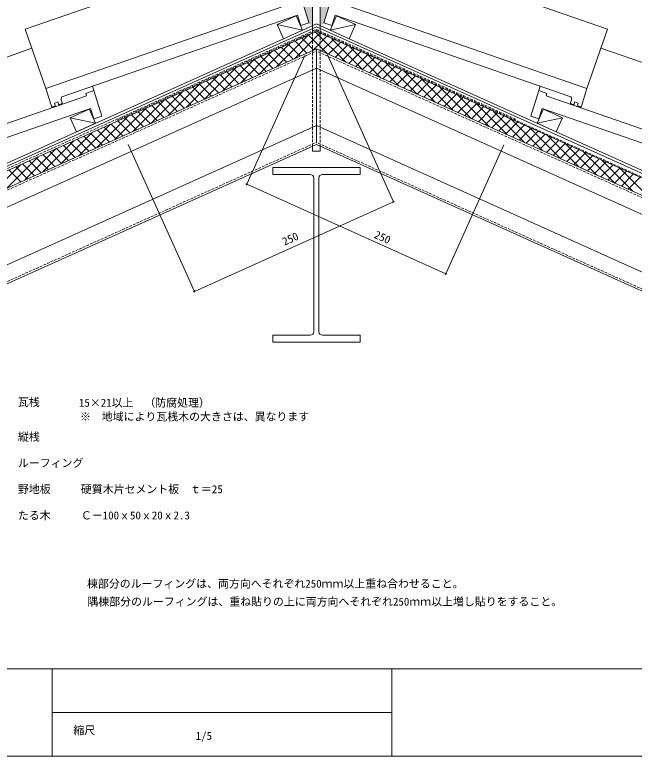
# Model space of a CAD drawing. Units: millimetres, scale not verified. Extents: x -203 to 197, y -138 to 132.
# Drawn here: x -81.5 to 60.3, y -138.4 to 31.4 of the extents above; entities that cross this region are included whole.
import ezdxf
from ezdxf.enums import TextEntityAlignment as Align

# ---------------------------------------------------------------- set-up
doc = ezdxf.new("R2010")
doc.units = ezdxf.units.MM
doc.header["$LTSCALE"] = 0.5
doc.header["$PDMODE"] = 32
doc.header["$PDSIZE"] = 0.25
doc.linetypes.add('DASHED1', pattern=[1.8, 1.2, -0.6])
for name, color, linetype, lineweight in [('0-0', 5, 'Continuous', 18), ('1-0', 7, 'Continuous', 18), ('1-1', 7, 'Continuous', 18), ('1-2', 3, 'Continuous', 18), ('1-3', 7, 'Continuous', 18)]:
    doc.layers.add(name, color=color, linetype=linetype, lineweight=lineweight)
doc.layers.add('1-5_ADD_LINE', color=8, linetype='Continuous')
doc.styles.add('ＭＳ ゴシック', font='')
doc.styles.get('ＭＳ ゴシック').set_extended_font_data('MS Gothic')

msp = doc.modelspace()

# ---------------------------------------------------------------- linework, layer by layer
at = {"layer": '0-0'}
for p, q in [((196.7568, -118.3649), (-203.2433, -118.3649)), ((-72.973, -118.3649), (-72.973, -138.3649)), ((4.8649, -118.3649), (4.8649, -138.3649)), ((-72.973, -128.3649), (4.8649, -128.3649)), ((196.7568, -138.3649), (-203.2432, -138.3649))]:
    msp.add_line(p, q, dxfattribs=at)
at = {"layer": '1-0'}
for p, q in [((-17.0656, 31.2254), (-15.5883, 27.9425)), ((-7.841, 31.2254), (-9.3183, 27.9425)), ((-19.9655, 25.9728), (-21.4257, 29.2176)), ((-19.9655, 25.9727), (-21.4257, 29.2176)), ((-21.4257, 29.2176), (-15.5883, 27.9425)), ((-19.9406, 25.984), (-12.4533, 29.3532)), ((-4.966, 25.984), (-12.4533, 29.3532)), ((-3.4809, 29.2176), (-9.3183, 27.9425)), ((-4.9411, 25.9728), (-3.4809, 29.2176)), ((-4.9411, 25.9727), (-3.4809, 29.2176)), ((-183.2977, -48.1847), (-12.4533, 28.6953)), ((-183.2977, -49.2812), (-12.4533, 27.5987)), ((158.3911, -48.1847), (-12.4533, 28.6953)), ((158.3911, -49.2812), (-12.4533, 27.5987)), ((-183.2977, -47.5267), (-19.9406, 25.984)), ((158.3911, -47.5267), (-4.966, 25.984)), ((-67.3854, 4.6338), (-68.8456, 7.8787)), ((-68.8456, 7.8787), (-63.0082, 6.6035)), ((43.939, 7.8787), (38.1016, 6.6035)), ((42.4788, 4.6338), (43.939, 7.8787))]:
    msp.add_line(p, q, dxfattribs=at)
for points in [[(-21.4257, 29.2176), (-17.0657, 31.2255), (-15.5883, 27.9425), (-19.9433, 25.9828), (-19.9655, 25.9728)], [(-17.0656, 31.2254), (-15.5883, 27.9425), (-19.9655, 25.9728)], [(-3.4809, 29.2176), (-7.8409, 31.2255), (-9.3183, 27.9425), (-4.9633, 25.9828), (-4.9411, 25.9728)], [(-7.841, 31.2254), (-9.3183, 27.9425), (-4.9411, 25.9728)], [(-67.3854, 4.6338), (-68.8456, 7.8786), (-64.5141, 9.8734)], [(-64.4855, 9.8865), (-63.0082, 6.6035), (-67.3854, 4.6338)], [(-64.4855, 9.8865), (-63.0082, 6.6035), (-67.3854, 4.6338)], [(-64.4855, 9.8865), (-63.0082, 6.6035), (-67.3854, 4.6338)], [(39.5789, 9.8865), (38.1016, 6.6035), (42.4788, 4.6338)], [(39.5789, 9.8865), (38.1016, 6.6035), (42.4788, 4.6338)], [(39.5789, 9.8865), (38.1016, 6.6035), (42.4788, 4.6338)], [(42.4788, 4.6338), (43.939, 7.8786), (39.6075, 9.8734)]]:
    msp.add_lwpolyline(points, dxfattribs=at)
at = {"layer": '1-1'}
for p, q in [((-13.3533, 55.8515), (-13.3533, 27.1937)), ((-11.5533, 55.8515), (-11.5533, 27.1937)), ((-17.4859, 21.3863), (-11.6396, 27.2326)), ((-12.6558, 27.5076), (-5.8096, 20.6613)), ((-21.6, 19.535), (-14.4223, 26.7127)), ((-15.7768, 26.1031), (-13.0543, 23.3806)), ((-14.2163, 26.8053), (-9.9237, 22.5127)), ((-13.3718, 23.2377), (-10.0792, 26.5303)), ((-11.2412, 23.1056), (-8.5186, 25.8281)), ((-8.8732, 25.9876), (-1.6955, 18.81)), ((-25.714, 17.6837), (-18.5364, 24.8613)), ((-20.4584, 23.9964), (-17.7358, 21.2739)), ((-18.8979, 24.6987), (-16.1753, 21.9761)), ((-17.3374, 25.4009), (-14.6148, 22.6783)), ((-9.6807, 22.4033), (-6.9581, 25.1259)), ((-8.1202, 21.7011), (-5.3976, 24.4237)), ((-4.7591, 24.1363), (2.4186, 16.9587)), ((-183.2977, -53.229), (-12.4533, 23.651)), ((-29.8281, 15.8323), (-22.6505, 23.01)), ((-28.41, -7.362), (-15.1286, 22.1523)), ((-23.5794, 22.592), (-20.8568, 19.8694)), ((-22.0189, 23.2942), (-19.2963, 20.5716)), ((158.3911, -53.229), (-12.4533, 23.651)), ((-12.4533, 23.651), (-12.4533, 2.2237)), ((5.1974, -11.3758), (-9.9379, 22.2584)), ((-6.5597, 20.9989), (-3.8371, 23.7214)), ((-4.9992, 20.2966), (-2.2766, 23.0192)), ((-3.4386, 19.5944), (-0.7161, 22.317)), ((-0.645, 22.285), (6.5326, 15.1073)), ((-33.9422, 13.981), (-26.7646, 21.1586)), ((-28.2609, 20.4853), (-25.5384, 17.7627)), ((-26.7004, 21.1875), (-23.9778, 18.465)), ((-25.1399, 21.8897), (-22.4173, 19.1672)), ((-1.8781, 18.8922), (0.8444, 21.6147)), ((-0.3176, 18.19), (2.4049, 20.9125)), ((3.4691, 20.4337), (10.6467, 13.256)), ((-183.2977, -57.6153), (-12.4533, 19.2647)), ((-38.0563, 12.1297), (-30.8786, 19.3073)), ((-31.3819, 19.0808), (-28.6593, 16.3583)), ((-29.8214, 19.7831), (-27.0988, 17.0605)), ((158.3911, -57.6153), (-12.4533, 19.2647)), ((1.2429, 17.4877), (3.9654, 20.2103)), ((2.8034, 16.7855), (5.5259, 19.5081)), ((4.3639, 16.0833), (7.0865, 18.8058)), ((-42.1703, 10.2783), (-34.9927, 17.456)), ((-34.5029, 17.6764), (-31.7804, 14.9538)), ((-32.9424, 18.3786), (-30.2199, 15.6561)), ((5.9244, 15.381), (8.647, 18.1036)), ((7.4849, 14.6788), (10.2075, 17.4014)), ((7.5831, 18.5823), (14.7607, 11.4047)), ((-46.2844, 8.427), (-39.1068, 15.6047)), ((-39.1844, 15.5697), (-36.4619, 12.8471)), ((-37.6239, 16.2719), (-34.9014, 13.5494)), ((-36.0634, 16.9742), (-33.3409, 14.2516)), ((9.0454, 13.9766), (11.768, 16.6991)), ((10.606, 13.2743), (13.3285, 15.9969)), ((11.6971, 16.731), (18.8748, 9.5534)), ((12.1665, 12.5721), (14.889, 15.2947)), ((-50.3985, 6.5757), (-43.2209, 13.7533)), ((-42.3055, 14.1652), (-39.5829, 11.4427)), ((-40.745, 14.8675), (-38.0224, 12.1449)), ((13.727, 11.8699), (16.4495, 14.5924)), ((15.2875, 11.1677), (18.01, 13.8902)), ((15.8112, 14.8797), (22.9888, 7.702)), ((-54.5126, 4.7243), (-47.3349, 11.902)), ((-46.987, 12.0586), (-44.2644, 9.336)), ((-45.4265, 12.7608), (-42.7039, 10.0382)), ((-43.866, 13.463), (-41.1434, 10.7405)), ((16.848, 10.4654), (19.5706, 13.188)), ((18.4085, 9.7632), (21.1311, 12.4858)), ((19.9253, 13.0284), (27.1029, 5.8507)), ((-50.108, 10.6541), (-47.3854, 7.9315)), ((-48.5475, 11.3563), (-45.8249, 8.6338)), ((19.969, 9.061), (22.6916, 11.7835)), ((21.5295, 8.3587), (24.2521, 11.0813)), ((23.09, 7.6565), (25.8126, 10.3791)), ((24.0393, 11.177), (31.217, 3.9994)), ((-58.6267, 2.873), (-51.449, 10.0506)), ((-54.7895, 8.5474), (-52.067, 5.8249)), ((-53.229, 9.2496), (-50.5065, 6.5271)), ((-51.6685, 9.9519), (-48.9459, 7.2293)), ((24.6505, 6.9543), (27.3731, 9.6768)), ((26.2111, 6.252), (28.9336, 8.9746)), ((28.1534, 9.3257), (35.331, 2.1481)), ((-62.7407, 1.0217), (-55.5631, 8.1993)), ((-57.9105, 7.143), (-55.188, 4.4204)), ((-56.35, 7.8452), (-53.6275, 5.1226)), ((27.7716, 5.5498), (30.4941, 8.2724)), ((29.3321, 4.8476), (32.0546, 7.5701)), ((30.8926, 4.1454), (33.6151, 6.8679)), ((32.2674, 7.4744), (39.4451, 0.2967)), ((-183.2977, -70.7743), (-12.4533, 6.1056)), ((-66.8548, -0.8297), (-59.6771, 6.348)), ((-61.0315, 5.7385), (-58.309, 3.016)), ((-59.471, 6.4407), (-56.7485, 3.7182)), ((158.3911, -70.7743), (-12.4533, 6.1056)), ((32.4531, 3.4431), (35.1756, 6.1657)), ((34.0136, 2.7409), (36.7362, 5.4634)), ((36.3815, 5.623), (43.5592, -1.5546)), ((-70.9689, -2.681), (-63.7912, 4.4966)), ((-65.7131, 3.6318), (-62.9905, 0.9093)), ((-64.1526, 4.3341), (-61.43, 1.6115)), ((-62.592, 5.0363), (-59.8695, 2.3137)), ((35.5742, 2.0387), (38.2967, 4.7612)), ((37.1347, 1.3364), (39.8572, 4.059)), ((40.4956, 3.7717), (47.6732, -3.4059)), ((-183.2977, -75.1607), (-12.4533, 1.7193)), ((-75.0829, -4.5323), (-67.9053, 2.6453)), ((-68.8341, 2.2274), (-66.1115, -0.4952)), ((-67.2736, 2.9296), (-64.551, 0.207)), ((-40.3986, -31.894), (-55.534, 1.7401)), ((158.3911, -75.1607), (-12.4533, 1.7193)), ((38.6952, 0.6342), (41.4177, 3.3568)), ((40.2557, -0.068), (42.9782, 2.6545)), ((41.8162, -0.7703), (44.5387, 1.9523)), ((44.6097, 1.9204), (51.7873, -5.2573)), ((-79.197, -6.3837), (-72.0194, 0.794)), ((-73.5156, 0.1207), (-70.793, -2.6019)), ((-71.9551, 0.8229), (-69.2325, -1.8996)), ((-70.3946, 1.5251), (-67.672, -1.1974)), ((-13.3533, 1.3143), (-13.3533, 0.2375)), ((-13.3533, 0.2375), (-11.5533, 0.2375)), ((-11.5533, 1.3143), (-11.5533, 0.2375)), ((17.186, -27.8802), (30.4675, 1.634)), ((43.3767, -1.4725), (46.0993, 1.2501)), ((44.9372, -2.1747), (47.6598, 0.5478)), ((48.7237, 0.0691), (55.9014, -7.1086)), ((-83.3111, -8.235), (-76.1334, -1.0573)), ((-76.6366, -1.2838), (-73.9141, -4.0063)), ((-75.0761, -0.5815), (-72.3536, -3.3041)), ((46.4977, -2.877), (49.2203, -0.1544)), ((48.0583, -3.5792), (50.7808, -0.8566)), ((49.6188, -4.2814), (52.3413, -1.5589)), ((-87.4252, -10.0863), (-80.2476, -2.9087)), ((-81.3181, -3.3905), (-78.5956, -6.113)), ((-79.7576, -2.6882), (-77.0351, -5.4108)), ((-78.1971, -1.986), (-75.4746, -4.7086)), ((51.1793, -4.9837), (53.9018, -2.2611)), ((52.7398, -5.6859), (55.4623, -2.9633)), ((52.8378, -1.7823), (60.0154, -8.9599)), ((-82.8787, -4.0927), (-80.1561, -6.8153)), ((54.3003, -6.3881), (57.0229, -3.6656)), ((55.8608, -7.0903), (58.5834, -4.3678)), ((56.9518, -3.6336), (64.1295, -10.8112)), ((57.4213, -7.7926), (60.1439, -5.07)), ((58.9818, -8.4948), (61.7044, -5.7722)), ((-28.41, -7.362), (17.186, -27.8802)), ((-40.3986, -31.894), (5.1974, -11.3758))]:
    msp.add_line(p, q, dxfattribs=at)
at = {"layer": '1-1', "linetype": 'DASHED1'}
for p, q in [((-12.4533, 27.8481), (-58.0494, 7.3298)), ((-13.3533, 27.1937), (-13.3533, 1.3143)), ((-12.4533, 27.8481), (158.2012, -48.9465)), ((-11.5533, 1.3143), (-11.5533, 27.2326)), ((-183.2977, -53.7334), (-12.4533, 23.1466)), ((158.3911, -53.7334), (-12.4533, 23.1466)), ((-183.2977, -74.6562), (-12.4533, 2.2237)), ((158.3911, -74.6562), (-12.4533, 2.2237))]:
    msp.add_line(p, q, dxfattribs=at)
at = {"layer": '1-1', "color": 3}
for p, q in [((-22.4533, -3.5316), (-2.4533, -3.5316)), ((-22.4533, -5.1316), (-22.4533, -3.5316)), ((-2.4533, -3.5316), (-2.4533, -5.1316)), ((-13.8533, -5.1316), (-22.4533, -5.1316)), ((-13.0533, -41.1316), (-13.0533, -5.9316)), ((-11.8533, -41.1316), (-11.8533, -5.9316)), ((-11.0533, -5.1316), (-2.4533, -5.1316)), ((-13.8533, -41.9316), (-22.4533, -41.9316)), ((-11.0533, -41.9316), (-2.4533, -41.9316)), ((-2.4533, -41.9316), (-2.4533, -43.5316))]:
    msp.add_line(p, q, dxfattribs=at)
at = {"layer": '1-1', "linetype": 'DASHED1'}
msp.add_lwpolyline([(-183.2977, -48.7825), (-12.4533, 28.0974), (33.1428, 7.5792)], dxfattribs=at)
at = {"layer": '1-1', "color": 3}
msp.add_lwpolyline([(-2.4533, -43.5316), (-22.4533, -43.5316), (-22.4533, -41.9316)], dxfattribs=at)
for centre, start, end in [((-13.8533, -5.9316), 0, 90), ((-11.0533, -5.9316), 90, 180), ((-13.8533, -41.1316), 270, 0), ((-11.0533, -41.1316), 180, 270)]:
    msp.add_arc(centre, 0.8, start, end, dxfattribs=at)
at = {"layer": '1-1'}
for p in [(-28.41, -7.362), (5.1974, -11.3758), (17.186, -27.8802), (-40.3986, -31.894)]:
    msp.add_point(p, dxfattribs=at)
at = {"layer": '1-2', "color": 7}
for p, q in [((-20.4809, 48.4796), (-79.1225, 28.1902)), ((-4.4257, 48.4796), (54.2159, 28.1902)), ((-74.4142, 14.5817), (-79.1225, 28.1902)), ((49.5076, 14.5817), (54.2159, 28.1902)), ((-77.5985, 23.7853), (-126.5425, 6.8512)), ((52.6919, 23.7853), (101.6359, 6.8512)), ((-63.3886, 14.0992), (-63.7356, 15.1019)), ((38.482, 14.0992), (38.829, 15.1019))]:
    msp.add_line(p, q, dxfattribs=at)
at = {"layer": '1-2'}
for p, q in [((-17.682, 34.2105), (-74.4142, 14.5817)), ((-10.7447, 29.6085), (-8.9379, 35.4382)), ((-7.2245, 34.2105), (49.5076, 14.5817)), ((-70.5183, 12.7551), (-16.7935, 31.3434)), ((-16.7935, 31.3434), (-15.9735, 28.9732)), ((-8.1131, 31.3434), (-8.9331, 28.9732)), ((45.6117, 12.7551), (-8.1131, 31.3434)), ((-15.9761, 28.9809), (-14.1619, 29.6085)), ((-8.9305, 28.9809), (-10.7447, 29.6085)), ((-73.1505, 10.5045), (-74.4142, 14.5817)), ((-65.2797, 13.4449), (-63.3886, 14.0992)), ((-61.5819, 8.2696), (-63.3886, 14.0992)), ((36.6753, 8.2696), (38.482, 14.0992)), ((40.3731, 13.4449), (38.482, 14.0992)), ((48.2439, 10.5045), (49.5076, 14.5817)), ((-65.102, 12.8715), (-121.8341, -6.7573)), ((-70.6883, 11.3426), (-70.8953, 12.0105)), ((-65.2797, 13.4449), (-65.102, 12.8715)), ((40.3731, 13.4449), (40.1954, 12.8715)), ((40.1954, 12.8715), (96.9275, -6.7573)), ((45.7817, 11.3426), (45.9887, 12.0105)), ((-72.8941, 10.3747), (-72.4213, 10.5382)), ((-72.437, 11.2425), (-71.6806, 11.5043)), ((-72.2957, 10.7864), (-72.437, 11.2425)), ((-71.5431, 11.0606), (-71.6806, 11.5043)), ((-70.8139, 11.0944), (-71.2867, 10.9308)), ((45.9073, 11.0944), (46.3801, 10.9308)), ((46.6365, 11.0606), (46.774, 11.5043)), ((47.5304, 11.2425), (46.774, 11.5043)), ((47.3891, 10.7864), (47.5304, 11.2425)), ((47.9875, 10.3747), (47.5147, 10.5382)), ((-117.9383, -8.5838), (-64.2134, 10.0044)), ((-64.2134, 10.0044), (-63.3934, 7.6343)), ((39.3068, 10.0044), (38.4868, 7.6343)), ((93.0317, -8.5838), (39.3068, 10.0044)), ((-63.396, 7.6419), (-61.5819, 8.2696)), ((38.4894, 7.6419), (36.6753, 8.2696))]:
    msp.add_line(p, q, dxfattribs=at)
msp.add_lwpolyline([(-14.1619, 29.6085), (-14.2034, 29.7423), (-15.9687, 35.4382)], dxfattribs=at)
for centre, radius, start, end in [((-70.3222, 12.1881), 0.6, 109.08589, 197.21983), ((45.4156, 12.1881), 0.6, 342.78041, 70.91435), ((-72.9595, 10.5637), 0.2, 197.21655, 289.08514), ((-72.4867, 10.7272), 0.2, 289.08401, 17.21758), ((-71.352, 11.1198), 0.2, 197.21758, 289.0885), ((-70.8793, 11.2834), 0.2, 289.0885, 17.21996), ((45.9727, 11.2834), 0.2, 162.78029, 250.91174), ((46.4454, 11.1198), 0.2, 250.91174, 342.78267), ((47.5801, 10.7272), 0.2, 162.78267, 250.91623), ((48.0529, 10.5637), 0.2, 250.9151, 342.78369)]:
    msp.add_arc(centre, radius, start, end, dxfattribs=at)
at = {"layer": '1-5_ADD_LINE'}
for points in [[(-15.9687, 35.4382), (-14.2034, 29.7423), (-13.3533, 55.8515), (-13.3533, 28.9482)], [(-8.9379, 35.4382), (-10.7032, 29.7423), (-11.5533, 55.8515), (-11.5533, 28.9482)], [(-14.2034, 29.7423), (-14.1619, 29.6085), (-13.3533, 28.9482)], [(-10.7032, 29.7423), (-10.7447, 29.6085), (-11.5533, 28.9482)]]:
    msp.add_solid(points, dxfattribs=at)

# ---------------------------------------------------------------- texts
at = {"layer": '0-0', "color": 7, "style": 'ＭＳ ゴシック'}
msp.add_text('縮尺', height=1.833, dxfattribs=at).set_placement((-68.1081, -133.9054), align=Align.BOTTOM_LEFT)
at = {"layer": '1-0', "style": 'ＭＳ ゴシック'}
msp.add_text('1/5', height=1.833, dxfattribs=at).set_placement((-40.0932, -135.1819), align=Align.BOTTOM_LEFT)
at = {"layer": '1-1', "style": 'ＭＳ ゴシック'}
for rotation, p in [(24.228, (-19.5156, -21.9484)), (335.772, (0.3902, -20.0876))]:
    msp.add_text('250', height=1.833, rotation=rotation, dxfattribs=at).set_placement(p, align=Align.BOTTOM_LEFT)
for s, p in [('15×21以上\u3000（防腐処理）', (-66.8264, -58.8719)), ('※\u3000地域により瓦桟木の大きさは、異なります', (-66.5955, -62.059)), ('硬質木片セメント板\u3000ｔ＝25', (-66.3799, -78.684)), ('Ｃ－100ｘ50ｘ20ｘ2.3', (-66.3799, -84.684)), ('棟部分のルーフィングは、両方向へそれぞれ250ｍｍ以上重ね合わせること。', (-64.9898, -100.3237)), ('隅棟部分のルーフィングは、重ね貼りの上に両方向へそれぞれ250ｍｍ以上増し貼りをすること。', (-64.902, -104.435))]:
    msp.add_text(s, height=1.833, dxfattribs=at).set_placement(p, align=Align.BOTTOM_LEFT)
at = {"layer": '1-3', "style": 'ＭＳ ゴシック'}
for s, p in [('瓦桟', (-80.813, -58.731)), ('縦桟', (-80.813, -66.684)), ('ルーフィング', (-80.813, -72.684)), ('野地板', (-80.813, -78.684)), ('たる木', (-80.813, -84.684))]:
    msp.add_text(s, height=1.833, dxfattribs=at).set_placement(p, align=Align.BOTTOM_LEFT)

doc.saveas('drawing.dxf')
